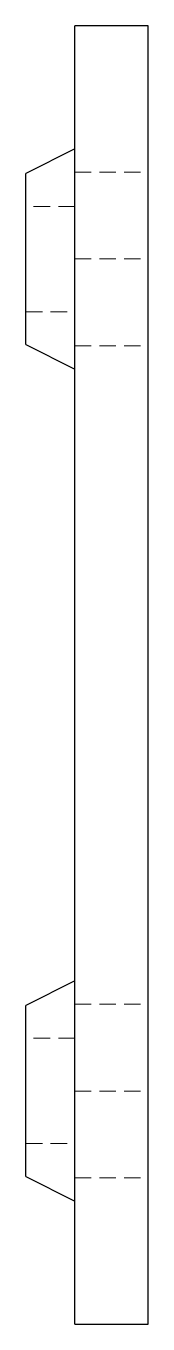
# Model space of a CAD drawing. Header units: millimetres. Extents: x 65 to 228, y 7 to 163.
# Drawn here: x 218.3 to 227.7, y 7 to 107 of the extents above.
import ezdxf

# ---------------------------------------------------------------- set-up
doc = ezdxf.new("R2010")
doc.units = ezdxf.units.MM
doc.linetypes.add('HIDDEN', pattern=[1.905, 1.27, -0.635])

msp = doc.modelspace()

# ---------------------------------------------------------------- linework, layer by layer
at = {"color": 7, "linetype": 'Continuous', "lineweight": 25}
for p, q in [((227.71, 107), (222.06, 107)), ((222.06, 89.05), (222.06, 107)), ((227.71, 89.05), (227.71, 107)), ((222.06, 97.53), (218.29, 95.64)), ((218.29, 89.05), (218.29, 95.64)), ((218.29, 82.45), (218.29, 89.05)), ((222.06, 24.95), (222.06, 89.05)), ((227.71, 24.95), (227.71, 89.05)), ((218.29, 82.45), (222.06, 80.56)), ((222.06, 33.44), (218.29, 31.55)), ((218.29, 24.95), (218.29, 31.55)), ((218.29, 18.36), (218.29, 24.95)), ((222.06, 7), (222.06, 24.95)), ((227.71, 7), (227.71, 24.95)), ((218.29, 18.36), (222.06, 16.47)), ((222.06, 7), (227.71, 7))]:
    msp.add_line(p, q, dxfattribs=at)
at = {"color": 7, "linetype": 'HIDDEN', "lineweight": 18}
for p, q in [((222.06, 95.74), (227.71, 95.74)), ((222.06, 93.1), (218.29, 93.1)), ((222.06, 89.05), (227.71, 89.05)), ((218.29, 84.99), (222.06, 84.99)), ((222.06, 82.35), (227.71, 82.35)), ((222.06, 31.65), (227.71, 31.65)), ((222.06, 29.01), (218.29, 29.01)), ((222.06, 24.95), (227.71, 24.95)), ((218.29, 20.9), (222.06, 20.9)), ((222.06, 18.26), (227.71, 18.26))]:
    msp.add_line(p, q, dxfattribs=at)

doc.saveas('drawing.dxf')
